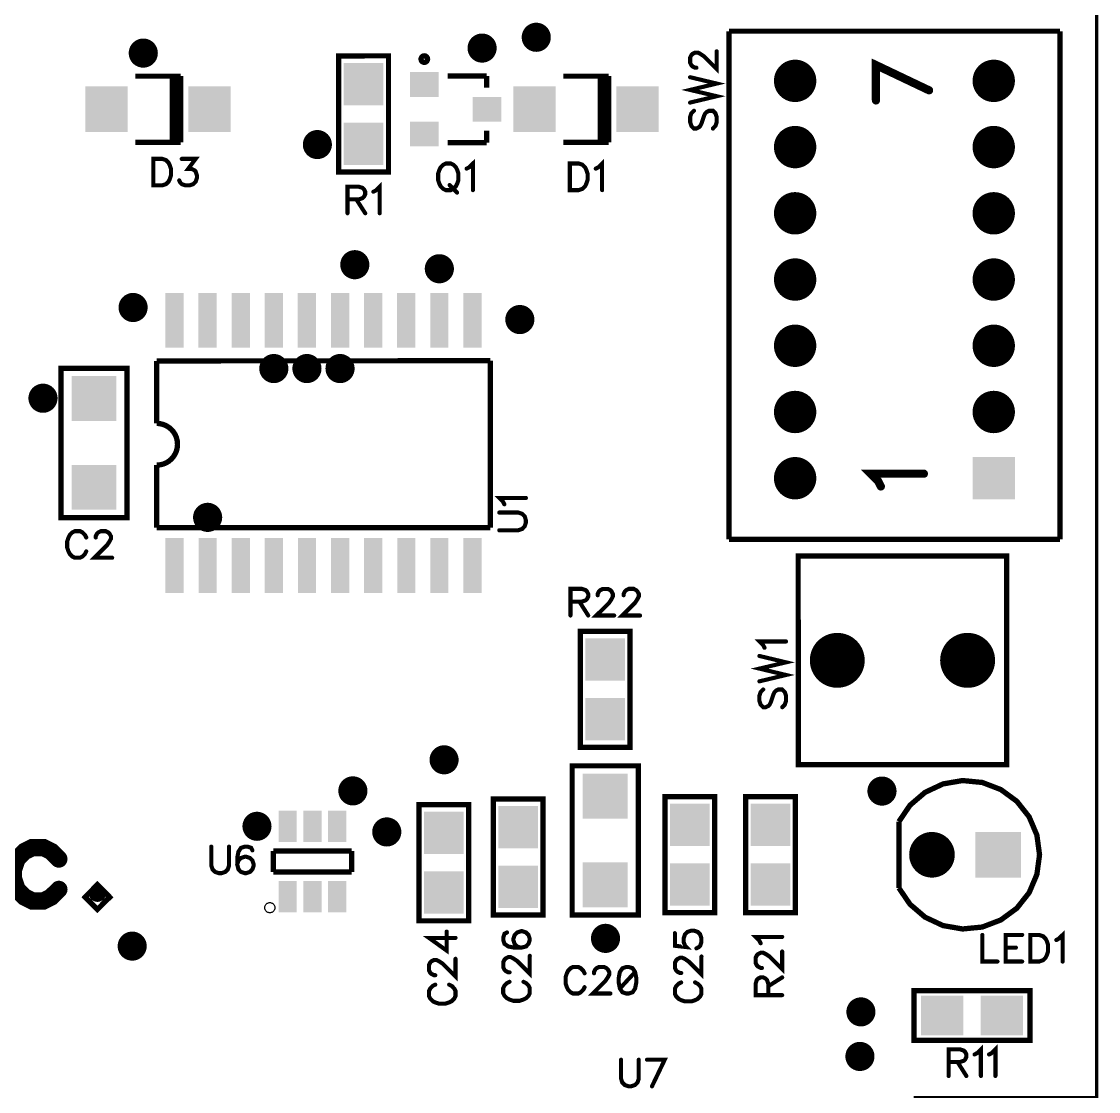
# Model space of a CAD drawing. Extents: x 0 to 5.24, y 0 to 4.77.
# Drawn here: x 3.612 to 5.239, y 1.186 to 2.802 of the extents above; entities that cross this region are included whole.
import ezdxf

# ---------------------------------------------------------------- set-up
doc = ezdxf.new("R2010")
doc.units = 0
doc.header["$MEASUREMENT"] = 0
for name, color, linetype in [('BOARD_OUTLINE', 21, 'Continuous'), ('TOP_MASK', 6, 'Continuous'), ('TOP_PASTE', 7, 'Continuous'), ('TOP_SILK', 3, 'Continuous')]:
    doc.layers.add(name, color=color, linetype=linetype)

msp = doc.modelspace()

# ---------------------------------------------------------------- linework, layer by layer
at = {"layer": 'BOARD_OUTLINE', "linetype": 'Continuous', "const_width": 0.005}
msp.add_lwpolyline([(0, 0), (5.236, 0), (5.236, 0.422), (4.962, 0.422), (4.962, 1.177), (5.236, 1.177), (5.236, 4.764), (0, 4.764), (0, 0)], dxfattribs=at)
at = {"layer": 'TOP_MASK', "linetype": 'Continuous'}
for points, const_width in [([(4.3783, 2.7782, 1), (4.4003, 2.7782, 1), (4.3783, 2.7782, 1)], 0.022), ([(4.2965, 2.7619, 1), (4.3185, 2.7619, 1), (4.2965, 2.7619, 1)], 0.022), ([(3.7847, 2.7543, 1), (3.8067, 2.7543, 1), (3.7847, 2.7543, 1)], 0.022), ([(4.7643, 2.7124, 1), (4.7963, 2.7124, 1), (4.7643, 2.7124, 1)], 0.032), ([(5.0643, 2.7124, 1), (5.0963, 2.7124, 1), (5.0643, 2.7124, 1)], 0.032), ([(4.0477, 2.6162, 1), (4.0696, 2.6162, 1), (4.0477, 2.6162, 1)], 0.022), ([(4.7643, 2.6124, 1), (4.7963, 2.6124, 1), (4.7643, 2.6124, 1)], 0.032), ([(5.0643, 2.6124, 1), (5.0963, 2.6124, 1), (5.0643, 2.6124, 1)], 0.032), ([(4.7643, 2.5124, 1), (4.7963, 2.5124, 1), (4.7643, 2.5124, 1)], 0.032), ([(5.0643, 2.5124, 1), (5.0963, 2.5124, 1), (5.0643, 2.5124, 1)], 0.032), ([(4.1042, 2.4348, 1), (4.1262, 2.4348, 1), (4.1042, 2.4348, 1)], 0.022), ([(4.2319, 2.4287, 1), (4.2539, 2.4287, 1), (4.2319, 2.4287, 1)], 0.022), ([(4.7643, 2.4124, 1), (4.7963, 2.4124, 1), (4.7643, 2.4124, 1)], 0.032), ([(5.0643, 2.4124, 1), (5.0963, 2.4124, 1), (5.0643, 2.4124, 1)], 0.032), ([(3.7693, 2.3702, 1), (3.7913, 2.3702, 1), (3.7693, 2.3702, 1)], 0.022), ([(4.3535, 2.352, 1), (4.3755, 2.352, 1), (4.3535, 2.352, 1)], 0.022), ([(4.7643, 2.3124, 1), (4.7963, 2.3124, 1), (4.7643, 2.3124, 1)], 0.032), ([(5.0643, 2.3124, 1), (5.0963, 2.3124, 1), (5.0643, 2.3124, 1)], 0.032), ([(3.9819, 2.278, 1), (4.0039, 2.278, 1), (3.9819, 2.278, 1)], 0.022), ([(4.0319, 2.278, 1), (4.0539, 2.278, 1), (4.0319, 2.278, 1)], 0.022), ([(4.0819, 2.278, 1), (4.1039, 2.278, 1), (4.0819, 2.278, 1)], 0.022), ([(3.6332, 2.2332, 1), (3.6552, 2.2332, 1), (3.6332, 2.2332, 1)], 0.022), ([(4.7643, 2.2124, 1), (4.7963, 2.2124, 1), (4.7643, 2.2124, 1)], 0.032), ([(5.0643, 2.2124, 1), (5.0963, 2.2124, 1), (5.0643, 2.2124, 1)], 0.032), ([(4.7643, 2.1124, 1), (4.7963, 2.1124, 1), (4.7643, 2.1124, 1)], 0.032), ([(3.8819, 2.0533, 1), (3.9039, 2.0533, 1), (3.8819, 2.0533, 1)], 0.022), ([(4.8233, 1.8374, 1), (4.8647, 1.8374, 1), (4.8233, 1.8374, 1)], 0.0415), ([(5.0201, 1.8374, 1), (5.0616, 1.8374, 1), (5.0201, 1.8374, 1)], 0.0415), ([(4.2391, 1.6872, 1), (4.261, 1.6872, 1), (4.2391, 1.6872, 1)], 0.022), ([(4.1013, 1.6403, 1), (4.1233, 1.6403, 1), (4.1013, 1.6403, 1)], 0.022), ([(4.9005, 1.64, 1), (4.9225, 1.64, 1), (4.9005, 1.64, 1)], 0.022), ([(3.9565, 1.5868, 1), (3.9784, 1.5868, 1), (3.9565, 1.5868, 1)], 0.022), ([(4.1525, 1.5783, 1), (4.1745, 1.5783, 1), (4.1525, 1.5783, 1)], 0.022), ([(4.9698, 1.5438, 1), (5.0042, 1.5438, 1), (4.9698, 1.5438, 1)], 0.0345), ([(4.4829, 1.4176, 1), (4.5049, 1.4176, 1), (4.4829, 1.4176, 1)], 0.022), ([(3.768, 1.4059, 1), (3.7899, 1.4059, 1), (3.768, 1.4059, 1)], 0.022), ([(4.8687, 1.3066, 1), (4.8906, 1.3066, 1), (4.8687, 1.3066, 1)], 0.022), ([(4.8672, 1.2393, 1), (4.8892, 1.2393, 1), (4.8672, 1.2393, 1)], 0.022)]:
    msp.add_lwpolyline(points, format="xyb", dxfattribs=dict(at, const_width=const_width))
at = {"layer": 'TOP_MASK'}
for points in [[(4.0985, 2.7395), (4.1585, 2.7395), (4.0985, 2.6755), (4.1585, 2.6755)], [(4.1985, 2.7256), (4.2418, 2.7256), (4.1985, 2.6882), (4.2418, 2.6882)], [(3.7081, 2.7039), (3.772, 2.7039), (3.7081, 2.635), (3.772, 2.635)], [(3.8639, 2.7039), (3.9278, 2.7039), (3.8639, 2.635), (3.9278, 2.635)], [(4.3545, 2.7039), (4.4184, 2.7039), (4.3545, 2.635), (4.4184, 2.635)], [(4.5103, 2.7039), (4.5742, 2.7039), (4.5103, 2.635), (4.5742, 2.635)], [(4.293, 2.6882), (4.3363, 2.6882), (4.293, 2.6508), (4.3363, 2.6508)], [(4.0985, 2.6495), (4.1585, 2.6495), (4.0985, 2.5855), (4.1585, 2.5855)], [(4.1985, 2.6508), (4.2418, 2.6508), (4.1985, 2.6134), (4.2418, 2.6134)], [(3.8291, 2.392), (3.8567, 2.392), (3.8291, 2.3093), (3.8567, 2.3093)], [(3.8791, 2.392), (3.9067, 2.392), (3.8791, 2.3093), (3.9067, 2.3093)], [(3.9291, 2.392), (3.9567, 2.392), (3.9291, 2.3093), (3.9567, 2.3093)], [(3.9791, 2.392), (4.0067, 2.392), (3.9791, 2.3093), (4.0067, 2.3093)], [(4.0291, 2.392), (4.0567, 2.392), (4.0291, 2.3094), (4.0567, 2.3094)], [(4.0791, 2.392), (4.1067, 2.392), (4.0791, 2.3094), (4.1067, 2.3094)], [(4.1291, 2.392), (4.1567, 2.392), (4.1291, 2.3094), (4.1567, 2.3094)], [(4.1791, 2.392), (4.2067, 2.392), (4.1791, 2.3094), (4.2067, 2.3094)], [(4.2291, 2.392), (4.2567, 2.392), (4.2291, 2.3094), (4.2567, 2.3094)], [(4.2791, 2.3921), (4.3067, 2.3921), (4.2791, 2.3094), (4.3067, 2.3094)], [(3.6873, 2.2666), (3.7552, 2.2666), (3.6873, 2.1987), (3.7552, 2.1987)], [(3.6873, 2.1326), (3.7552, 2.1326), (3.6873, 2.0647), (3.7552, 2.0647)], [(5.0483, 2.1444), (5.1122, 2.1444), (5.0483, 2.0804), (5.1122, 2.0804)], [(3.8292, 2.0219), (3.8567, 2.0219), (3.8292, 1.9393), (3.8567, 1.9393)], [(3.8792, 2.0219), (3.9067, 2.0219), (3.8792, 1.9393), (3.9067, 1.9393)], [(3.9292, 2.0219), (3.9567, 2.0219), (3.9292, 1.9393), (3.9567, 1.9393)], [(3.9792, 2.0219), (4.0067, 2.0219), (3.9792, 1.9393), (4.0067, 1.9393)], [(4.0292, 2.0219), (4.0567, 2.0219), (4.0292, 1.9393), (4.0567, 1.9393)], [(4.0792, 2.022), (4.1067, 2.022), (4.0792, 1.9393), (4.1067, 1.9393)], [(4.1292, 2.022), (4.1567, 2.022), (4.1292, 1.9393), (4.1567, 1.9393)], [(4.1792, 2.022), (4.2067, 2.022), (4.1792, 1.9393), (4.2067, 1.9393)], [(4.2292, 2.022), (4.2567, 2.022), (4.2292, 1.9393), (4.2567, 1.9393)], [(4.2792, 2.022), (4.3067, 2.022), (4.2792, 1.9393), (4.3067, 1.9393)], [(4.4636, 1.8706), (4.5235, 1.8706), (4.4636, 1.8067), (4.5235, 1.8067)], [(4.4636, 1.7806), (4.5235, 1.7806), (4.4636, 1.7167), (4.5235, 1.7167)], [(4.4596, 1.6664), (4.5275, 1.6664), (4.4596, 1.5984), (4.5275, 1.5984)], [(4, 1.6105), (4.0276, 1.6105), (4, 1.5632), (4.0276, 1.5632)], [(4.0374, 1.6105), (4.065, 1.6105), (4.0374, 1.5632), (4.065, 1.5632)], [(4.0748, 1.6105), (4.1024, 1.6105), (4.0748, 1.5632), (4.1024, 1.5632)], [(4.3319, 1.6173), (4.3918, 1.6173), (4.3319, 1.5534), (4.3918, 1.5534)], [(4.5912, 1.6208), (4.6511, 1.6208), (4.5912, 1.5569), (4.6511, 1.5569)], [(4.7131, 1.6208), (4.7731, 1.6208), (4.7131, 1.5569), (4.7731, 1.5569)], [(4.2197, 1.6087), (4.2796, 1.6087), (4.2197, 1.5448), (4.2796, 1.5448)], [(5.0525, 1.5783), (5.1215, 1.5783), (5.0525, 1.5094), (5.1215, 1.5094)], [(4.4596, 1.5324), (4.5275, 1.5324), (4.4596, 1.4644), (4.5275, 1.4644)], [(4.5912, 1.5308), (4.6511, 1.5308), (4.5912, 1.4669), (4.6511, 1.4669)], [(4.7131, 1.5308), (4.7731, 1.5308), (4.7131, 1.4669), (4.7731, 1.4669)], [(4.2197, 1.5187), (4.2796, 1.5187), (4.2197, 1.4548), (4.2796, 1.4548)], [(4.3319, 1.5273), (4.3918, 1.5273), (4.3319, 1.4634), (4.3918, 1.4634)], [(4, 1.5042), (4.0276, 1.5042), (4, 1.4569), (4.0276, 1.4569)], [(4.0374, 1.5042), (4.065, 1.5042), (4.0374, 1.4569), (4.065, 1.4569)], [(4.0748, 1.5042), (4.1024, 1.5042), (4.0748, 1.4569), (4.1024, 1.4569)], [(4.9706, 1.3311), (5.0345, 1.3311), (4.9706, 1.2712), (5.0345, 1.2712)], [(5.0606, 1.3312), (5.1245, 1.3312), (5.0606, 1.2712), (5.1245, 1.2712)]]:
    msp.add_solid(points, dxfattribs=at)
at = {"layer": 'TOP_PASTE'}
for points in [[(4.1025, 2.7355), (4.1545, 2.7355), (4.1025, 2.6795), (4.1545, 2.6795)], [(4.2024, 2.7216), (4.2379, 2.7216), (4.2024, 2.6921), (4.2379, 2.6921)], [(3.712, 2.7), (3.7681, 2.7), (3.712, 2.6389), (3.7681, 2.6389)], [(3.8678, 2.7), (3.9239, 2.7), (3.8678, 2.6389), (3.9239, 2.6389)], [(4.2969, 2.6842), (4.3324, 2.6842), (4.2969, 2.6547), (4.3324, 2.6547)], [(4.3584, 2.7), (4.4145, 2.7), (4.3584, 2.6389), (4.4145, 2.6389)], [(4.5142, 2.7), (4.5703, 2.7), (4.5142, 2.6389), (4.5703, 2.6389)], [(4.1025, 2.6455), (4.1545, 2.6455), (4.1025, 2.5895), (4.1545, 2.5895)], [(4.2024, 2.6468), (4.2379, 2.6468), (4.2024, 2.6173), (4.2379, 2.6173)], [(3.8331, 2.3881), (3.8527, 2.3881), (3.8331, 2.3133), (3.8527, 2.3133)], [(3.8831, 2.3881), (3.9027, 2.3881), (3.8831, 2.3133), (3.9027, 2.3133)], [(3.9331, 2.3881), (3.9527, 2.3881), (3.9331, 2.3133), (3.9527, 2.3133)], [(3.9831, 2.3881), (4.0027, 2.3881), (3.9831, 2.3133), (4.0027, 2.3133)], [(4.0331, 2.3881), (4.0527, 2.3881), (4.0331, 2.3133), (4.0527, 2.3133)], [(4.0831, 2.3881), (4.1027, 2.3881), (4.0831, 2.3133), (4.1027, 2.3133)], [(4.1331, 2.3881), (4.1527, 2.3881), (4.1331, 2.3133), (4.1527, 2.3133)], [(4.1831, 2.3881), (4.2027, 2.3881), (4.1831, 2.3133), (4.2027, 2.3133)], [(4.2331, 2.3881), (4.2527, 2.3881), (4.2331, 2.3133), (4.2527, 2.3133)], [(4.2831, 2.3881), (4.3027, 2.3881), (4.2831, 2.3133), (4.3027, 2.3133)], [(3.6912, 2.2627), (3.7513, 2.2627), (3.6912, 2.2026), (3.7513, 2.2026)], [(3.6912, 2.1287), (3.7513, 2.1287), (3.6912, 2.0686), (3.7513, 2.0686)], [(3.8331, 2.018), (3.8528, 2.018), (3.8331, 1.9432), (3.8528, 1.9432)], [(3.8831, 2.018), (3.9028, 2.018), (3.8831, 1.9432), (3.9028, 1.9432)], [(3.9331, 2.018), (3.9528, 2.018), (3.9331, 1.9432), (3.9528, 1.9432)], [(3.9831, 2.018), (4.0028, 2.018), (3.9831, 1.9432), (4.0028, 1.9432)], [(4.0331, 2.018), (4.0528, 2.018), (4.0331, 1.9432), (4.0528, 1.9432)], [(4.0831, 2.018), (4.1028, 2.018), (4.0831, 1.9432), (4.1028, 1.9432)], [(4.1331, 2.018), (4.1528, 2.018), (4.1331, 1.9432), (4.1528, 1.9432)], [(4.1831, 2.018), (4.2028, 2.018), (4.1831, 1.9432), (4.2028, 1.9432)], [(4.2331, 2.018), (4.2528, 2.018), (4.2331, 1.9432), (4.2528, 1.9432)], [(4.2831, 2.018), (4.3028, 2.018), (4.2831, 1.9432), (4.3028, 1.9432)], [(4.4675, 1.8667), (4.5196, 1.8667), (4.4675, 1.8106), (4.5196, 1.8106)], [(4.4675, 1.7767), (4.5196, 1.7767), (4.4675, 1.7206), (4.5196, 1.7206)], [(4.4635, 1.6624), (4.5236, 1.6624), (4.4635, 1.6024), (4.5236, 1.6024)], [(4.3358, 1.6134), (4.3879, 1.6134), (4.3358, 1.5573), (4.3879, 1.5573)], [(4.5951, 1.6169), (4.6472, 1.6169), (4.5951, 1.5608), (4.6472, 1.5608)], [(4.7171, 1.6169), (4.7691, 1.6169), (4.7171, 1.5608), (4.7691, 1.5608)], [(4.004, 1.6065), (4.0236, 1.6065), (4.004, 1.5672), (4.0236, 1.5672)], [(4.0414, 1.6065), (4.061, 1.6065), (4.0414, 1.5672), (4.061, 1.5672)], [(4.0788, 1.6065), (4.0984, 1.6065), (4.0788, 1.5672), (4.0984, 1.5672)], [(4.2236, 1.6048), (4.2757, 1.6048), (4.2236, 1.5487), (4.2757, 1.5487)], [(4.2236, 1.5148), (4.2757, 1.5148), (4.2236, 1.4587), (4.2757, 1.4587)], [(4.3358, 1.5234), (4.3879, 1.5234), (4.3358, 1.4673), (4.3879, 1.4673)], [(4.4635, 1.5284), (4.5236, 1.5284), (4.4635, 1.4684), (4.5236, 1.4684)], [(4.5951, 1.5269), (4.6472, 1.5269), (4.5951, 1.4708), (4.6472, 1.4708)], [(4.7171, 1.5269), (4.7691, 1.5269), (4.7171, 1.4708), (4.7691, 1.4708)], [(4.004, 1.5002), (4.0236, 1.5002), (4.004, 1.4609), (4.0236, 1.4609)], [(4.0414, 1.5002), (4.061, 1.5002), (4.0414, 1.4609), (4.061, 1.4609)], [(4.0788, 1.5002), (4.0984, 1.5002), (4.0788, 1.4609), (4.0984, 1.4609)], [(4.9745, 1.3272), (5.0306, 1.3272), (4.9745, 1.2751), (5.0306, 1.2751)], [(5.0645, 1.3272), (5.1206, 1.3272), (5.0645, 1.2752), (5.1206, 1.2752)]]:
    msp.add_solid(points, dxfattribs=at)
at = {"layer": 'TOP_SILK', "linetype": 'Continuous'}
for points, const_width in [([(4.6803, 2.0199), (4.6803, 2.7874)], 0.008), ([(5.1803, 2.7874), (4.6803, 2.7874)], 0.008), ([(5.1803, 2.0199), (5.1803, 2.7874)], 0.008), ([(4.091, 2.5749), (4.1661, 2.5749), (4.1661, 2.7502), (4.0909, 2.7501), (4.091, 2.5749)], 0.008), ([(4.2201, 2.7403), (4.2217, 2.7406), (4.223, 2.7413), (4.2241, 2.7423), (4.2248, 2.7437), (4.2251, 2.7452), (4.2248, 2.7468), (4.2241, 2.7481), (4.223, 2.7492), (4.2217, 2.7499), (4.2201, 2.7502), (4.2186, 2.7499), (4.2173, 2.7492), (4.2162, 2.7481), (4.2155, 2.7468), (4.2152, 2.7452), (4.2155, 2.7437), (4.2162, 2.7423), (4.2173, 2.7413), (4.2186, 2.7406), (4.2201, 2.7403)], 0.008), ([(4.6313, 2.7322), (4.6294, 2.7322), (4.6255, 2.7341), (4.6236, 2.736), (4.6217, 2.7398), (4.6217, 2.7475), (4.6236, 2.7513), (4.6255, 2.7532), (4.6294, 2.7551), (4.6332, 2.7551), (4.637, 2.7532), (4.6427, 2.7494), (4.6619, 2.7302), (4.6619, 2.757)], 0.0062), ([(4.9826, 2.6981), (4.9023, 2.7363), (4.9023, 2.6828)], 0.0124), ([(3.7836, 2.7195), (3.8523, 2.7195)], 0.008), ([(3.8398, 2.6195), (3.8398, 2.7195)], 0.008), ([(3.8461, 2.6195), (3.8461, 2.7195)], 0.008), ([(3.8523, 2.6195), (3.8523, 2.7195)], 0.008), ([(4.2556, 2.7197), (4.3146, 2.7197)], 0.008), ([(4.3146, 2.7197), (4.3146, 2.7019)], 0.008), ([(4.43, 2.7195), (4.4987, 2.7195)], 0.008), ([(4.4862, 2.6195), (4.4862, 2.7195)], 0.008), ([(4.4925, 2.6195), (4.4925, 2.7195)], 0.008), ([(4.4987, 2.6195), (4.4987, 2.7195)], 0.008), ([(4.6217, 2.6796), (4.6619, 2.6892), (4.6217, 2.6987), (4.6619, 2.7083), (4.6217, 2.7179)], 0.0062), ([(4.6274, 2.6672), (4.6236, 2.6634), (4.6217, 2.6577), (4.6217, 2.65), (4.6236, 2.6443), (4.6274, 2.6404), (4.6312, 2.6404), (4.6351, 2.6424), (4.637, 2.6443), (4.6389, 2.6481), (4.6427, 2.6596), (4.6446, 2.6634), (4.6466, 2.6653), (4.6504, 2.6672), (4.6561, 2.6672), (4.6599, 2.6634), (4.6619, 2.6577), (4.6619, 2.65), (4.6599, 2.6443), (4.6561, 2.6404)], 0.0062), ([(4.3146, 2.637), (4.3146, 2.6192)], 0.008), ([(3.7836, 2.6195), (3.8523, 2.6195)], 0.008), ([(4.2556, 2.6192), (4.3146, 2.6192)], 0.008), ([(4.43, 2.6195), (4.4987, 2.6195)], 0.008), ([(3.8108, 2.5947), (3.8108, 2.5545), (3.8242, 2.5545), (3.8299, 2.5564), (3.8338, 2.5602), (3.8357, 2.5641), (3.8376, 2.5698), (3.8376, 2.5794), (3.8357, 2.5851), (3.8338, 2.5889), (3.8299, 2.5928), (3.8242, 2.5947), (3.8108, 2.5947)], 0.0062), ([(3.8538, 2.5946), (3.8748, 2.5946), (3.8633, 2.5793), (3.8691, 2.5793), (3.8729, 2.5774), (3.8748, 2.5755), (3.8767, 2.5698), (3.8767, 2.566), (3.8748, 2.5602), (3.871, 2.5564), (3.8652, 2.5545), (3.8595, 2.5545), (3.8538, 2.5564), (3.8519, 2.5583), (3.8499, 2.5621)], 0.0062), ([(4.2526, 2.5876), (4.2488, 2.5857), (4.2449, 2.5819), (4.243, 2.578), (4.2411, 2.5723), (4.2411, 2.5627), (4.243, 2.557), (4.2449, 2.5532), (4.2488, 2.5493), (4.2526, 2.5474), (4.2602, 2.5474), (4.2641, 2.5493), (4.2679, 2.5532), (4.2698, 2.557), (4.2717, 2.5627), (4.2717, 2.5723), (4.2698, 2.578), (4.2679, 2.5819), (4.2641, 2.5857), (4.2602, 2.5876), (4.2526, 2.5876)], 0.0062), ([(4.2841, 2.5799), (4.2879, 2.5818), (4.2937, 2.5875), (4.2937, 2.5474)], 0.0062), ([(4.44, 2.5876), (4.44, 2.5474), (4.4534, 2.5474), (4.4591, 2.5493), (4.463, 2.5531), (4.4649, 2.557), (4.4668, 2.5627), (4.4668, 2.5723), (4.4649, 2.578), (4.463, 2.5818), (4.4591, 2.5857), (4.4534, 2.5876), (4.44, 2.5876)], 0.0062), ([(4.4791, 2.5799), (4.483, 2.5818), (4.4887, 2.5875), (4.4887, 2.5474)], 0.0062), ([(4.1041, 2.5335), (4.1213, 2.5335), (4.1271, 2.5354), (4.129, 2.5373), (4.1309, 2.5411), (4.1309, 2.545), (4.129, 2.5488), (4.1271, 2.5507), (4.1213, 2.5526), (4.1041, 2.5526), (4.1041, 2.5125)], 0.0062), ([(4.1433, 2.545), (4.1471, 2.5469), (4.1529, 2.5526), (4.1529, 2.5125)], 0.0062), ([(4.2583, 2.5551), (4.2698, 2.5436)], 0.0062), ([(4.1175, 2.5335), (4.1309, 2.5125)], 0.0062), ([(3.816, 2.2896), (4.3198, 2.2897)], 0.008), ([(4.3199, 2.0377), (4.3198, 2.2897)], 0.008), ([(3.6712, 2.053), (3.7713, 2.053), (3.7713, 2.2783), (3.6712, 2.2783), (3.6712, 2.053)], 0.008), ([(3.816, 2.1952), (3.816, 2.2896)], 0.008), ([(3.816, 2.1322), (3.8209, 2.1326), (3.8257, 2.1337), (3.8303, 2.1356), (3.8345, 2.1382), (3.8382, 2.1414), (3.8414, 2.1452), (3.844, 2.1494), (3.8459, 2.1539), (3.847, 2.1587), (3.8474, 2.1637), (3.847, 2.1686), (3.8459, 2.1734), (3.844, 2.178), (3.8414, 2.1822), (3.8382, 2.1859), (3.8345, 2.1891), (3.8303, 2.1917), (3.8257, 2.1936), (3.8209, 2.1948), (3.816, 2.1952)], 0.008), ([(3.816, 2.0377), (3.816, 2.1322)], 0.008), ([(4.9098, 2.1), (4.9059, 2.1077), (4.8945, 2.1192), (4.9748, 2.1192)], 0.0124), ([(4.3411, 2.073), (4.3392, 2.0768), (4.3335, 2.0826), (4.3736, 2.0826)], 0.0062), ([(4.3334, 2.0338), (4.3621, 2.0338), (4.3679, 2.0357), (4.3717, 2.0396), (4.3736, 2.0453), (4.3736, 2.0491), (4.3717, 2.0549), (4.3679, 2.0587), (4.3621, 2.0606), (4.3334, 2.0606)], 0.0062), ([(3.7095, 2.0229), (3.7076, 2.0267), (3.7038, 2.0306), (3.7, 2.0325), (3.6923, 2.0325), (3.6885, 2.0306), (3.6847, 2.0267), (3.6827, 2.0229), (3.6808, 2.0172), (3.6808, 2.0076), (3.6827, 2.0019), (3.6847, 1.998), (3.6885, 1.9942), (3.6923, 1.9923), (3.7, 1.9923), (3.7038, 1.9942), (3.7076, 1.998), (3.7095, 2.0019)], 0.0062), ([(3.7238, 2.0229), (3.7238, 2.0248), (3.7257, 2.0286), (3.7276, 2.0305), (3.7315, 2.0324), (3.7391, 2.0324), (3.7429, 2.0305), (3.7448, 2.0286), (3.7468, 2.0248), (3.7468, 2.021), (3.7448, 2.0171), (3.741, 2.0114), (3.7219, 1.9923), (3.7487, 1.9923)], 0.0062), ([(3.816, 2.0377), (4.3199, 2.0377)], 0.008), ([(5.1803, 2.0199), (4.6803, 2.0199)], 0.008), ([(5.0999, 1.6799), (5.0999, 1.9949), (4.7849, 1.9948), (4.785, 1.6799), (5.0999, 1.6799)], 0.008), ([(4.441, 1.9261), (4.4582, 1.9261), (4.4639, 1.9281), (4.4659, 1.93), (4.4678, 1.9338), (4.4678, 1.9376), (4.4659, 1.9414), (4.4639, 1.9434), (4.4582, 1.9453), (4.441, 1.9453), (4.441, 1.9051)], 0.0062), ([(4.4821, 1.9357), (4.4821, 1.9376), (4.484, 1.9414), (4.4859, 1.9433), (4.4897, 1.9452), (4.4974, 1.9452), (4.5012, 1.9433), (4.5031, 1.9414), (4.505, 1.9376), (4.505, 1.9338), (4.5031, 1.93), (4.4993, 1.9242), (4.4801, 1.9051), (4.5069, 1.9051)], 0.0062), ([(4.5212, 1.9357), (4.5212, 1.9376), (4.5231, 1.9414), (4.525, 1.9433), (4.5289, 1.9453), (4.5365, 1.9453), (4.5403, 1.9433), (4.5422, 1.9414), (4.5442, 1.9376), (4.5442, 1.9338), (4.5422, 1.93), (4.5384, 1.9242), (4.5193, 1.9051), (4.5461, 1.9051)], 0.0062), ([(4.4544, 1.9261), (4.4678, 1.9051)], 0.0062), ([(4.456, 1.706), (4.5311, 1.706), (4.5311, 1.8813), (4.456, 1.8813), (4.456, 1.706)], 0.008), ([(4.7341, 1.8564), (4.7321, 1.8602), (4.7264, 1.8659), (4.7666, 1.8659)], 0.0062), ([(4.7264, 1.8057), (4.7666, 1.8153), (4.7264, 1.8249), (4.7666, 1.8344), (4.7264, 1.844)], 0.0062), ([(4.7321, 1.7934), (4.7283, 1.7896), (4.7264, 1.7838), (4.7264, 1.7762), (4.7283, 1.7704), (4.7321, 1.7666), (4.7359, 1.7666), (4.7398, 1.7685), (4.7417, 1.7704), (4.7436, 1.7742), (4.7474, 1.7857), (4.7493, 1.7896), (4.7513, 1.7915), (4.7551, 1.7934), (4.7608, 1.7934), (4.7646, 1.7896), (4.7666, 1.7838), (4.7666, 1.7762), (4.7646, 1.7704), (4.7608, 1.7666)], 0.0062), ([(4.4435, 1.4527), (4.5436, 1.4527), (4.5436, 1.6781), (4.4435, 1.6781), (4.4435, 1.4527)], 0.008), ([(4.937, 1.4938), (4.9538, 1.4691), (4.9766, 1.4496), (5.0037, 1.4369), (5.0332, 1.4318), (5.063, 1.4347), (5.091, 1.4454), (5.1152, 1.4631), (5.1338, 1.4866), (5.1455, 1.5142), (5.1495, 1.5438), (5.1455, 1.5735), (5.1338, 1.6011), (5.1152, 1.6246), (5.091, 1.6423), (5.063, 1.653), (5.0332, 1.6559), (5.0037, 1.6508), (4.9766, 1.6381), (4.9538, 1.6186), (4.937, 1.5938)], 0.008), ([(4.3243, 1.4527), (4.3994, 1.4527), (4.3994, 1.628), (4.3243, 1.628), (4.3243, 1.4527)], 0.008), ([(4.5836, 1.4562), (4.6587, 1.4562), (4.6587, 1.6315), (4.5836, 1.6315), (4.5836, 1.4562)], 0.008), ([(4.7807, 1.6315), (4.7055, 1.6315), (4.7055, 1.4562), (4.7807, 1.4562), (4.7807, 1.6315)], 0.008), ([(4.2121, 1.4441), (4.2872, 1.4441), (4.2872, 1.6194), (4.2121, 1.6194), (4.2121, 1.4441)], 0.008), ([(4.937, 1.4938), (4.937, 1.5938)], 0.008), ([(3.6682, 1.5374), (3.6566, 1.5489), (3.6451, 1.5546), (3.628, 1.5546), (3.6164, 1.5489), (3.605, 1.5374), (3.5992, 1.5201), (3.5992, 1.5087), (3.605, 1.4915), (3.6164, 1.48), (3.628, 1.4742), (3.6451, 1.4742), (3.6566, 1.48), (3.6682, 1.4915)], 0.0262), ([(3.8984, 1.5562), (3.8984, 1.5275), (3.9003, 1.5218), (3.9042, 1.518), (3.9099, 1.516), (3.9137, 1.516), (3.9195, 1.518), (3.9233, 1.5218), (3.9252, 1.5275), (3.9252, 1.5562)], 0.0062), ([(3.9605, 1.5505), (3.9586, 1.5543), (3.9529, 1.5562), (3.9491, 1.5562), (3.9433, 1.5543), (3.9395, 1.5485), (3.9376, 1.539), (3.9376, 1.5294), (3.9395, 1.5218), (3.9433, 1.5179), (3.9491, 1.516), (3.951, 1.516), (3.9567, 1.5179), (3.9605, 1.5218), (3.9624, 1.5275), (3.9624, 1.5294), (3.9605, 1.5352), (3.9567, 1.539), (3.951, 1.5409), (3.9491, 1.5409), (3.9433, 1.539), (3.9395, 1.5352), (3.9376, 1.5294)], 0.0062), ([(3.9921, 1.5495), (4.1103, 1.5495)], 0.008), ([(3.9921, 1.518), (3.9921, 1.5495)], 0.008), ([(4.1103, 1.518), (4.1103, 1.5495)], 0.008), ([(3.9921, 1.518), (4.1103, 1.518)], 0.008), ([(3.7264, 1.4858), (3.7207, 1.4799), (3.7264, 1.4742), (3.7322, 1.4799), (3.7264, 1.4858)], 0.0262), ([(4.3451, 1.4265), (4.3413, 1.4246), (4.3394, 1.4188), (4.3394, 1.415), (4.3413, 1.4093), (4.347, 1.4054), (4.3566, 1.4035), (4.3661, 1.4035), (4.3738, 1.4054), (4.3776, 1.4093), (4.3795, 1.415), (4.3795, 1.4169), (4.3776, 1.4226), (4.3738, 1.4265), (4.368, 1.4284), (4.3661, 1.4284), (4.3604, 1.4265), (4.3566, 1.4226), (4.3547, 1.4169), (4.3547, 1.415), (4.3566, 1.4093), (4.3604, 1.4054), (4.3661, 1.4035)], 0.0062), ([(4.5987, 1.4255), (4.5987, 1.4064), (4.6159, 1.4045), (4.614, 1.4064), (4.612, 1.4121), (4.612, 1.4178), (4.614, 1.4236), (4.6178, 1.4274), (4.6235, 1.4293), (4.6273, 1.4293), (4.6331, 1.4274), (4.6369, 1.4236), (4.6388, 1.4178), (4.6388, 1.4121), (4.6369, 1.4064), (4.635, 1.4045), (4.6312, 1.4025)], 0.0062), ([(4.2673, 1.4183), (4.2272, 1.4183), (4.2539, 1.3992), (4.2539, 1.4279)], 0.0062), ([(4.7283, 1.4102), (4.7263, 1.414), (4.7206, 1.4198), (4.7608, 1.4198)], 0.0062), ([(5.0631, 1.4228), (5.0631, 1.3826), (5.0861, 1.3826)], 0.0062), ([(5.1233, 1.4228), (5.0984, 1.4228), (5.0984, 1.3826), (5.1233, 1.3826)], 0.0062), ([(5.1356, 1.4228), (5.1356, 1.3826), (5.149, 1.3826), (5.1548, 1.3846), (5.1586, 1.3884), (5.1605, 1.3922), (5.1624, 1.3979), (5.1624, 1.4075), (5.1605, 1.4133), (5.1586, 1.4171), (5.1548, 1.4209), (5.149, 1.4228), (5.1356, 1.4228)], 0.0062), ([(5.1748, 1.4151), (5.1786, 1.4171), (5.1844, 1.4228), (5.1844, 1.3826)], 0.0062), ([(4.7302, 1.373), (4.7283, 1.373), (4.7244, 1.3749), (4.7225, 1.3768), (4.7206, 1.3806), (4.7206, 1.3883), (4.7225, 1.3921), (4.7244, 1.394), (4.7283, 1.3959), (4.7321, 1.3959), (4.7359, 1.394), (4.7416, 1.3902), (4.7608, 1.3711), (4.7608, 1.3978)], 0.0062), ([(5.0984, 1.4037), (5.1137, 1.4037)], 0.0062), ([(4.2368, 1.362), (4.2348, 1.362), (4.231, 1.3639), (4.2291, 1.3658), (4.2272, 1.3696), (4.2272, 1.3773), (4.2291, 1.3811), (4.231, 1.383), (4.2348, 1.3849), (4.2387, 1.3849), (4.2425, 1.383), (4.2482, 1.3792), (4.2673, 1.36), (4.2673, 1.3868)], 0.0062), ([(4.3489, 1.3663), (4.347, 1.3663), (4.3432, 1.3682), (4.3413, 1.3701), (4.3394, 1.374), (4.3394, 1.3816), (4.3413, 1.3854), (4.3432, 1.3873), (4.347, 1.3893), (4.3508, 1.3893), (4.3547, 1.3873), (4.3604, 1.3835), (4.3795, 1.3644), (4.3795, 1.3912)], 0.0062), ([(4.6082, 1.3653), (4.6063, 1.3653), (4.6025, 1.3672), (4.6006, 1.3692), (4.5987, 1.373), (4.5987, 1.3806), (4.6006, 1.3844), (4.6025, 1.3864), (4.6063, 1.3883), (4.6101, 1.3883), (4.614, 1.3864), (4.6197, 1.3825), (4.6388, 1.3634), (4.6388, 1.3902)], 0.0062), ([(4.4622, 1.3649), (4.4603, 1.3687), (4.4565, 1.3726), (4.4527, 1.3745), (4.445, 1.3745), (4.4412, 1.3726), (4.4374, 1.3687), (4.4355, 1.3649), (4.4336, 1.3592), (4.4336, 1.3496), (4.4355, 1.3439), (4.4374, 1.34), (4.4412, 1.3362), (4.445, 1.3343), (4.4527, 1.3343), (4.4565, 1.3362), (4.4603, 1.34), (4.4622, 1.3439)], 0.0062), ([(4.4765, 1.3649), (4.4765, 1.3668), (4.4784, 1.3706), (4.4803, 1.3725), (4.4842, 1.3744), (4.4918, 1.3744), (4.4956, 1.3725), (4.4975, 1.3706), (4.4995, 1.3668), (4.4995, 1.363), (4.4975, 1.3591), (4.4937, 1.3534), (4.4746, 1.3343), (4.5014, 1.3343)], 0.0062), ([(4.5252, 1.3744), (4.5195, 1.3725), (4.5156, 1.3668), (4.5137, 1.3572), (4.5137, 1.3515), (4.5156, 1.3419), (4.5195, 1.3362), (4.5252, 1.3343), (4.529, 1.3343), (4.5348, 1.3362), (4.5386, 1.3419), (4.5405, 1.3515), (4.5405, 1.3572), (4.5386, 1.3668), (4.5348, 1.3725), (4.529, 1.3744), (4.5252, 1.3744)], 0.0062), ([(4.5386, 1.3668), (4.5156, 1.3419)], 0.0062), ([(4.2367, 1.3477), (4.2329, 1.3458), (4.2291, 1.3419), (4.2272, 1.3381), (4.2272, 1.3305), (4.2291, 1.3266), (4.2329, 1.3228), (4.2367, 1.3209), (4.2425, 1.319), (4.252, 1.319), (4.2578, 1.3209), (4.2616, 1.3228), (4.2654, 1.3266), (4.2673, 1.3305), (4.2673, 1.3381), (4.2654, 1.3419), (4.2616, 1.3458), (4.2578, 1.3477)], 0.0062), ([(4.3489, 1.352), (4.3451, 1.3501), (4.3412, 1.3463), (4.3393, 1.3425), (4.3393, 1.3348), (4.3412, 1.331), (4.3451, 1.3272), (4.3489, 1.3252), (4.3546, 1.3233), (4.3642, 1.3233), (4.3699, 1.3252), (4.3738, 1.3272), (4.3776, 1.331), (4.3795, 1.3348), (4.3795, 1.3425), (4.3776, 1.3463), (4.3738, 1.3501), (4.3699, 1.352)], 0.0062), ([(4.6082, 1.3511), (4.6044, 1.3492), (4.6006, 1.3453), (4.5987, 1.3415), (4.5987, 1.3339), (4.6006, 1.33), (4.6044, 1.3262), (4.6082, 1.3243), (4.6139, 1.3224), (4.6235, 1.3224), (4.6292, 1.3243), (4.6331, 1.3262), (4.6369, 1.33), (4.6388, 1.3339), (4.6388, 1.3415), (4.6369, 1.3453), (4.6331, 1.3491), (4.6292, 1.3511)], 0.0062), ([(4.7397, 1.3319), (4.7397, 1.3491), (4.7378, 1.3549), (4.7359, 1.3568), (4.7321, 1.3587), (4.7282, 1.3587), (4.7244, 1.3568), (4.7225, 1.3549), (4.7206, 1.3491), (4.7206, 1.3319), (4.7608, 1.3319)], 0.0062), ([(4.7397, 1.3453), (4.7608, 1.3587)], 0.0062), ([(5.1352, 1.2636), (5.1352, 1.3388), (4.9599, 1.3387), (4.9599, 1.2636), (5.1352, 1.2636)], 0.008), ([(5.0122, 1.2309), (5.0294, 1.2309), (5.0351, 1.2328), (5.0371, 1.2347), (5.039, 1.2385), (5.039, 1.2424), (5.0371, 1.2462), (5.0351, 1.2481), (5.0294, 1.25), (5.0122, 1.25), (5.0122, 1.2098)], 0.0062), ([(5.0513, 1.2423), (5.0552, 1.2443), (5.0609, 1.25), (5.0609, 1.2098)], 0.0062), ([(5.0733, 1.2423), (5.0771, 1.2443), (5.0829, 1.25), (5.0829, 1.2098)], 0.0062), ([(4.5174, 1.2344), (4.5174, 1.2057), (4.5193, 1.1999), (4.5231, 1.1961), (4.5288, 1.1942), (4.5326, 1.1942), (4.5384, 1.1961), (4.5422, 1.1999), (4.5441, 1.2057), (4.5441, 1.2344)], 0.0062), ([(4.5641, 1.1942), (4.5833, 1.2343), (4.5565, 1.2343)], 0.0062), ([(5.0256, 1.2309), (5.039, 1.2098)], 0.0062)]:
    msp.add_lwpolyline(points, dxfattribs=dict(at, const_width=const_width))
for points, const_width in [([(4.6603, 2.757, 1), (4.6634, 2.757, 1), (4.6603, 2.757, 1)], 0.0031), ([(4.6297, 2.7322, 1), (4.6328, 2.7322, 1), (4.6297, 2.7322, 1)], 0.0031), ([(4.6201, 2.7179, 1), (4.6232, 2.7179, 1), (4.6201, 2.7179, 1)], 0.0031), ([(4.9795, 2.6981, 1), (4.9857, 2.6981, 1), (4.9795, 2.6981, 1)], 0.0062), ([(4.8993, 2.6828, 1), (4.9054, 2.6828, 1), (4.8993, 2.6828, 1)], 0.0062), ([(4.6201, 2.6796, 1), (4.6232, 2.6796, 1), (4.6201, 2.6796, 1)], 0.0031), ([(4.6259, 2.6672, 1), (4.629, 2.6672, 1), (4.6259, 2.6672, 1)], 0.0031), ([(4.6546, 2.6404, 1), (4.6577, 2.6404, 1), (4.6546, 2.6404, 1)], 0.0031), ([(3.8092, 2.5947, 1), (3.8123, 2.5947, 1), (3.8092, 2.5947, 1)], 0.0031), ([(3.8522, 2.5946, 1), (3.8553, 2.5946, 1), (3.8522, 2.5946, 1)], 0.0031), ([(4.2511, 2.5876, 1), (4.2541, 2.5876, 1), (4.2511, 2.5876, 1)], 0.0031), ([(4.4384, 2.5876, 1), (4.4415, 2.5876, 1), (4.4384, 2.5876, 1)], 0.0031), ([(4.2825, 2.5799, 1), (4.2856, 2.5799, 1), (4.2825, 2.5799, 1)], 0.0031), ([(4.4776, 2.5799, 1), (4.4807, 2.5799, 1), (4.4776, 2.5799, 1)], 0.0031), ([(3.8484, 2.5621, 1), (3.8515, 2.5621, 1), (3.8484, 2.5621, 1)], 0.0031), ([(4.2568, 2.5551, 1), (4.2599, 2.5551, 1), (4.2568, 2.5551, 1)], 0.0031), ([(4.1417, 2.545, 1), (4.1448, 2.545, 1), (4.1417, 2.545, 1)], 0.0031), ([(4.2683, 2.5436, 1), (4.2713, 2.5436, 1), (4.2683, 2.5436, 1)], 0.0031), ([(4.2921, 2.5474, 1), (4.2952, 2.5474, 1), (4.2921, 2.5474, 1)], 0.0031), ([(4.4872, 2.5474, 1), (4.4903, 2.5474, 1), (4.4872, 2.5474, 1)], 0.0031), ([(4.1026, 2.5335, 1), (4.1057, 2.5335, 1), (4.1026, 2.5335, 1)], 0.0031), ([(4.116, 2.5335, 1), (4.1191, 2.5335, 1), (4.116, 2.5335, 1)], 0.0031), ([(4.1026, 2.5125, 1), (4.1057, 2.5125, 1), (4.1026, 2.5125, 1)], 0.0031), ([(4.1294, 2.5125, 1), (4.1325, 2.5125, 1), (4.1294, 2.5125, 1)], 0.0031), ([(4.1513, 2.5125, 1), (4.1544, 2.5125, 1), (4.1513, 2.5125, 1)], 0.0031), ([(4.9717, 2.1192, 1), (4.9779, 2.1192, 1), (4.9717, 2.1192, 1)], 0.0062), ([(4.9067, 2.1, 1), (4.9129, 2.1, 1), (4.9067, 2.1, 1)], 0.0062), ([(4.3721, 2.0826, 1), (4.3752, 2.0826, 1), (4.3721, 2.0826, 1)], 0.0031), ([(4.3396, 2.073, 1), (4.3427, 2.073, 1), (4.3396, 2.073, 1)], 0.0031), ([(4.3319, 2.0606, 1), (4.335, 2.0606, 1), (4.3319, 2.0606, 1)], 0.0031), ([(4.3319, 2.0338, 1), (4.335, 2.0338, 1), (4.3319, 2.0338, 1)], 0.0031), ([(3.708, 2.0229, 1), (3.7111, 2.0229, 1), (3.708, 2.0229, 1)], 0.0031), ([(3.7223, 2.0229, 1), (3.7254, 2.0229, 1), (3.7223, 2.0229, 1)], 0.0031), ([(3.708, 2.0019, 1), (3.7111, 2.0019, 1), (3.708, 2.0019, 1)], 0.0031), ([(3.7471, 1.9923, 1), (3.7502, 1.9923, 1), (3.7471, 1.9923, 1)], 0.0031), ([(4.4805, 1.9357, 1), (4.4836, 1.9357, 1), (4.4805, 1.9357, 1)], 0.0031), ([(4.5197, 1.9357, 1), (4.5228, 1.9357, 1), (4.5197, 1.9357, 1)], 0.0031), ([(4.4394, 1.9261, 1), (4.4425, 1.9261, 1), (4.4394, 1.9261, 1)], 0.0031), ([(4.4528, 1.9261, 1), (4.4559, 1.9261, 1), (4.4528, 1.9261, 1)], 0.0031), ([(4.4394, 1.9051, 1), (4.4425, 1.9051, 1), (4.4394, 1.9051, 1)], 0.0031), ([(4.4662, 1.9051, 1), (4.4693, 1.9051, 1), (4.4662, 1.9051, 1)], 0.0031), ([(4.5054, 1.9051, 1), (4.5085, 1.9051, 1), (4.5054, 1.9051, 1)], 0.0031), ([(4.5445, 1.9051, 1), (4.5476, 1.9051, 1), (4.5445, 1.9051, 1)], 0.0031), ([(4.7325, 1.8564, 1), (4.7356, 1.8564, 1), (4.7325, 1.8564, 1)], 0.0031), ([(4.765, 1.8659, 1), (4.7681, 1.8659, 1), (4.765, 1.8659, 1)], 0.0031), ([(4.7248, 1.844, 1), (4.7279, 1.844, 1), (4.7248, 1.844, 1)], 0.0031), ([(4.7248, 1.8057, 1), (4.7279, 1.8057, 1), (4.7248, 1.8057, 1)], 0.0031), ([(4.7306, 1.7934, 1), (4.7337, 1.7934, 1), (4.7306, 1.7934, 1)], 0.0031), ([(4.7593, 1.7666, 1), (4.7624, 1.7666, 1), (4.7593, 1.7666, 1)], 0.0031), ([(3.6616, 1.5374, 1), (3.6747, 1.5374, 1), (3.6616, 1.5374, 1)], 0.0131), ([(3.8969, 1.5562, 1), (3.9, 1.5562, 1), (3.8969, 1.5562, 1)], 0.0031), ([(3.9237, 1.5562, 1), (3.9268, 1.5562, 1), (3.9237, 1.5562, 1)], 0.0031), ([(3.959, 1.5505, 1), (3.9621, 1.5505, 1), (3.959, 1.5505, 1)], 0.0031), ([(3.936, 1.5294, 1), (3.9391, 1.5294, 1), (3.936, 1.5294, 1)], 0.0031), ([(3.6616, 1.4915, 1), (3.6747, 1.4915, 1), (3.6616, 1.4915, 1)], 0.0131), ([(3.7198, 1.4858, 1), (3.7329, 1.4858, 1), (3.7198, 1.4858, 1)], 0.0131), ([(4.2524, 1.4279, 1), (4.2555, 1.4279, 1), (4.2524, 1.4279, 1)], 0.0031), ([(4.2658, 1.4183, 1), (4.2689, 1.4183, 1), (4.2658, 1.4183, 1)], 0.0031), ([(4.3435, 1.4265, 1), (4.3466, 1.4265, 1), (4.3435, 1.4265, 1)], 0.0031), ([(4.5972, 1.4255, 1), (4.6002, 1.4255, 1), (4.5972, 1.4255, 1)], 0.0031), ([(4.7592, 1.4198, 1), (4.7623, 1.4198, 1), (4.7592, 1.4198, 1)], 0.0031), ([(5.0616, 1.4228, 1), (5.0647, 1.4228, 1), (5.0616, 1.4228, 1)], 0.0031), ([(5.1218, 1.4228, 1), (5.1248, 1.4228, 1), (5.1218, 1.4228, 1)], 0.0031), ([(5.1341, 1.4228, 1), (5.1372, 1.4228, 1), (5.1341, 1.4228, 1)], 0.0031), ([(5.1733, 1.4151, 1), (5.1763, 1.4151, 1), (5.1733, 1.4151, 1)], 0.0031), ([(4.3646, 1.4035, 1), (4.3677, 1.4035, 1), (4.3646, 1.4035, 1)], 0.0031), ([(4.6297, 1.4025, 1), (4.6327, 1.4025, 1), (4.6297, 1.4025, 1)], 0.0031), ([(4.7267, 1.4102, 1), (4.7298, 1.4102, 1), (4.7267, 1.4102, 1)], 0.0031), ([(4.7592, 1.3978, 1), (4.7623, 1.3978, 1), (4.7592, 1.3978, 1)], 0.0031), ([(5.0969, 1.4037, 1), (5.1, 1.4037, 1), (5.0969, 1.4037, 1)], 0.0031), ([(5.1122, 1.4037, 1), (5.1153, 1.4037, 1), (5.1122, 1.4037, 1)], 0.0031), ([(4.2658, 1.3868, 1), (4.2689, 1.3868, 1), (4.2658, 1.3868, 1)], 0.0031), ([(4.378, 1.3912, 1), (4.3811, 1.3912, 1), (4.378, 1.3912, 1)], 0.0031), ([(4.6373, 1.3902, 1), (4.6404, 1.3902, 1), (4.6373, 1.3902, 1)], 0.0031), ([(5.0846, 1.3826, 1), (5.0876, 1.3826, 1), (5.0846, 1.3826, 1)], 0.0031), ([(5.1218, 1.3826, 1), (5.1248, 1.3826, 1), (5.1218, 1.3826, 1)], 0.0031), ([(5.1828, 1.3826, 1), (5.1859, 1.3826, 1), (5.1828, 1.3826, 1)], 0.0031), ([(4.3474, 1.3663, 1), (4.3505, 1.3663, 1), (4.3474, 1.3663, 1)], 0.0031), ([(4.4607, 1.3649, 1), (4.4638, 1.3649, 1), (4.4607, 1.3649, 1)], 0.0031), ([(4.475, 1.3649, 1), (4.4781, 1.3649, 1), (4.475, 1.3649, 1)], 0.0031), ([(4.5237, 1.3744, 1), (4.5268, 1.3744, 1), (4.5237, 1.3744, 1)], 0.0031), ([(4.5371, 1.3668, 1), (4.5401, 1.3668, 1), (4.5371, 1.3668, 1)], 0.0031), ([(4.6067, 1.3653, 1), (4.6098, 1.3653, 1), (4.6067, 1.3653, 1)], 0.0031), ([(4.7286, 1.373, 1), (4.7317, 1.373, 1), (4.7286, 1.373, 1)], 0.0031), ([(4.2352, 1.362, 1), (4.2383, 1.362, 1), (4.2352, 1.362, 1)], 0.0031), ([(4.2352, 1.3477, 1), (4.2383, 1.3477, 1), (4.2352, 1.3477, 1)], 0.0031), ([(4.2562, 1.3477, 1), (4.2593, 1.3477, 1), (4.2562, 1.3477, 1)], 0.0031), ([(4.3473, 1.352, 1), (4.3504, 1.352, 1), (4.3473, 1.352, 1)], 0.0031), ([(4.3684, 1.352, 1), (4.3715, 1.352, 1), (4.3684, 1.352, 1)], 0.0031), ([(4.6067, 1.3511, 1), (4.6097, 1.3511, 1), (4.6067, 1.3511, 1)], 0.0031), ([(4.6277, 1.3511, 1), (4.6308, 1.3511, 1), (4.6277, 1.3511, 1)], 0.0031), ([(4.7592, 1.3587, 1), (4.7623, 1.3587, 1), (4.7592, 1.3587, 1)], 0.0031), ([(4.4607, 1.3439, 1), (4.4638, 1.3439, 1), (4.4607, 1.3439, 1)], 0.0031), ([(4.4998, 1.3343, 1), (4.5029, 1.3343, 1), (4.4998, 1.3343, 1)], 0.0031), ([(4.5141, 1.3419, 1), (4.5172, 1.3419, 1), (4.5141, 1.3419, 1)], 0.0031), ([(4.7382, 1.3453, 1), (4.7413, 1.3453, 1), (4.7382, 1.3453, 1)], 0.0031), ([(4.7382, 1.3319, 1), (4.7413, 1.3319, 1), (4.7382, 1.3319, 1)], 0.0031), ([(4.7592, 1.3319, 1), (4.7623, 1.3319, 1), (4.7592, 1.3319, 1)], 0.0031), ([(4.5158, 1.2344, 1), (4.5189, 1.2344, 1), (4.5158, 1.2344, 1)], 0.0031), ([(4.5426, 1.2344, 1), (4.5457, 1.2344, 1), (4.5426, 1.2344, 1)], 0.0031), ([(4.555, 1.2343, 1), (4.558, 1.2343, 1), (4.555, 1.2343, 1)], 0.0031), ([(5.0498, 1.2423, 1), (5.0529, 1.2423, 1), (5.0498, 1.2423, 1)], 0.0031), ([(5.0717, 1.2423, 1), (5.0748, 1.2423, 1), (5.0717, 1.2423, 1)], 0.0031), ([(5.0106, 1.2309, 1), (5.0137, 1.2309, 1), (5.0106, 1.2309, 1)], 0.0031), ([(5.024, 1.2309, 1), (5.0271, 1.2309, 1), (5.024, 1.2309, 1)], 0.0031), ([(5.0106, 1.2098, 1), (5.0137, 1.2098, 1), (5.0106, 1.2098, 1)], 0.0031), ([(5.0374, 1.2098, 1), (5.0405, 1.2098, 1), (5.0374, 1.2098, 1)], 0.0031), ([(5.0594, 1.2098, 1), (5.0625, 1.2098, 1), (5.0594, 1.2098, 1)], 0.0031), ([(5.0813, 1.2098, 1), (5.0844, 1.2098, 1), (5.0813, 1.2098, 1)], 0.0031), ([(4.5626, 1.1942, 1), (4.5657, 1.1942, 1), (4.5626, 1.1942, 1)], 0.0031)]:
    msp.add_lwpolyline(points, format="xyb", dxfattribs=dict(at, const_width=const_width))
msp.add_lwpolyline([(3.9946, 1.4639), (3.9945, 1.4629), (3.9943, 1.4619), (3.994, 1.461), (3.9935, 1.4601), (3.993, 1.4592), (3.9923, 1.4585), (3.9916, 1.4578), (3.9907, 1.4572), (3.9898, 1.4568), (3.9889, 1.4565), (3.9879, 1.4563), (3.9869, 1.4562), (3.9859, 1.4563), (3.9849, 1.4565), (3.9839, 1.4568), (3.983, 1.4572), (3.9822, 1.4578), (3.9814, 1.4585), (3.9808, 1.4592), (3.9802, 1.4601), (3.9798, 1.461), (3.9794, 1.4619), (3.9792, 1.4629), (3.9792, 1.4639), (3.9792, 1.4639), (3.9792, 1.4649), (3.9794, 1.4659), (3.9798, 1.4669), (3.9802, 1.4678), (3.9808, 1.4686), (3.9814, 1.4694), (3.9822, 1.47), (3.983, 1.4706), (3.9839, 1.471), (3.9849, 1.4714), (3.9859, 1.4716), (3.9869, 1.4716), (3.9879, 1.4716), (3.9889, 1.4714), (3.9898, 1.471), (3.9907, 1.4706), (3.9916, 1.47), (3.9923, 1.4694), (3.993, 1.4686), (3.9935, 1.4678), (3.994, 1.4669), (3.9943, 1.4659), (3.9945, 1.4649), (3.9946, 1.4639), (3.9946, 1.4639)], dxfattribs=at)

doc.saveas('drawing.dxf')
